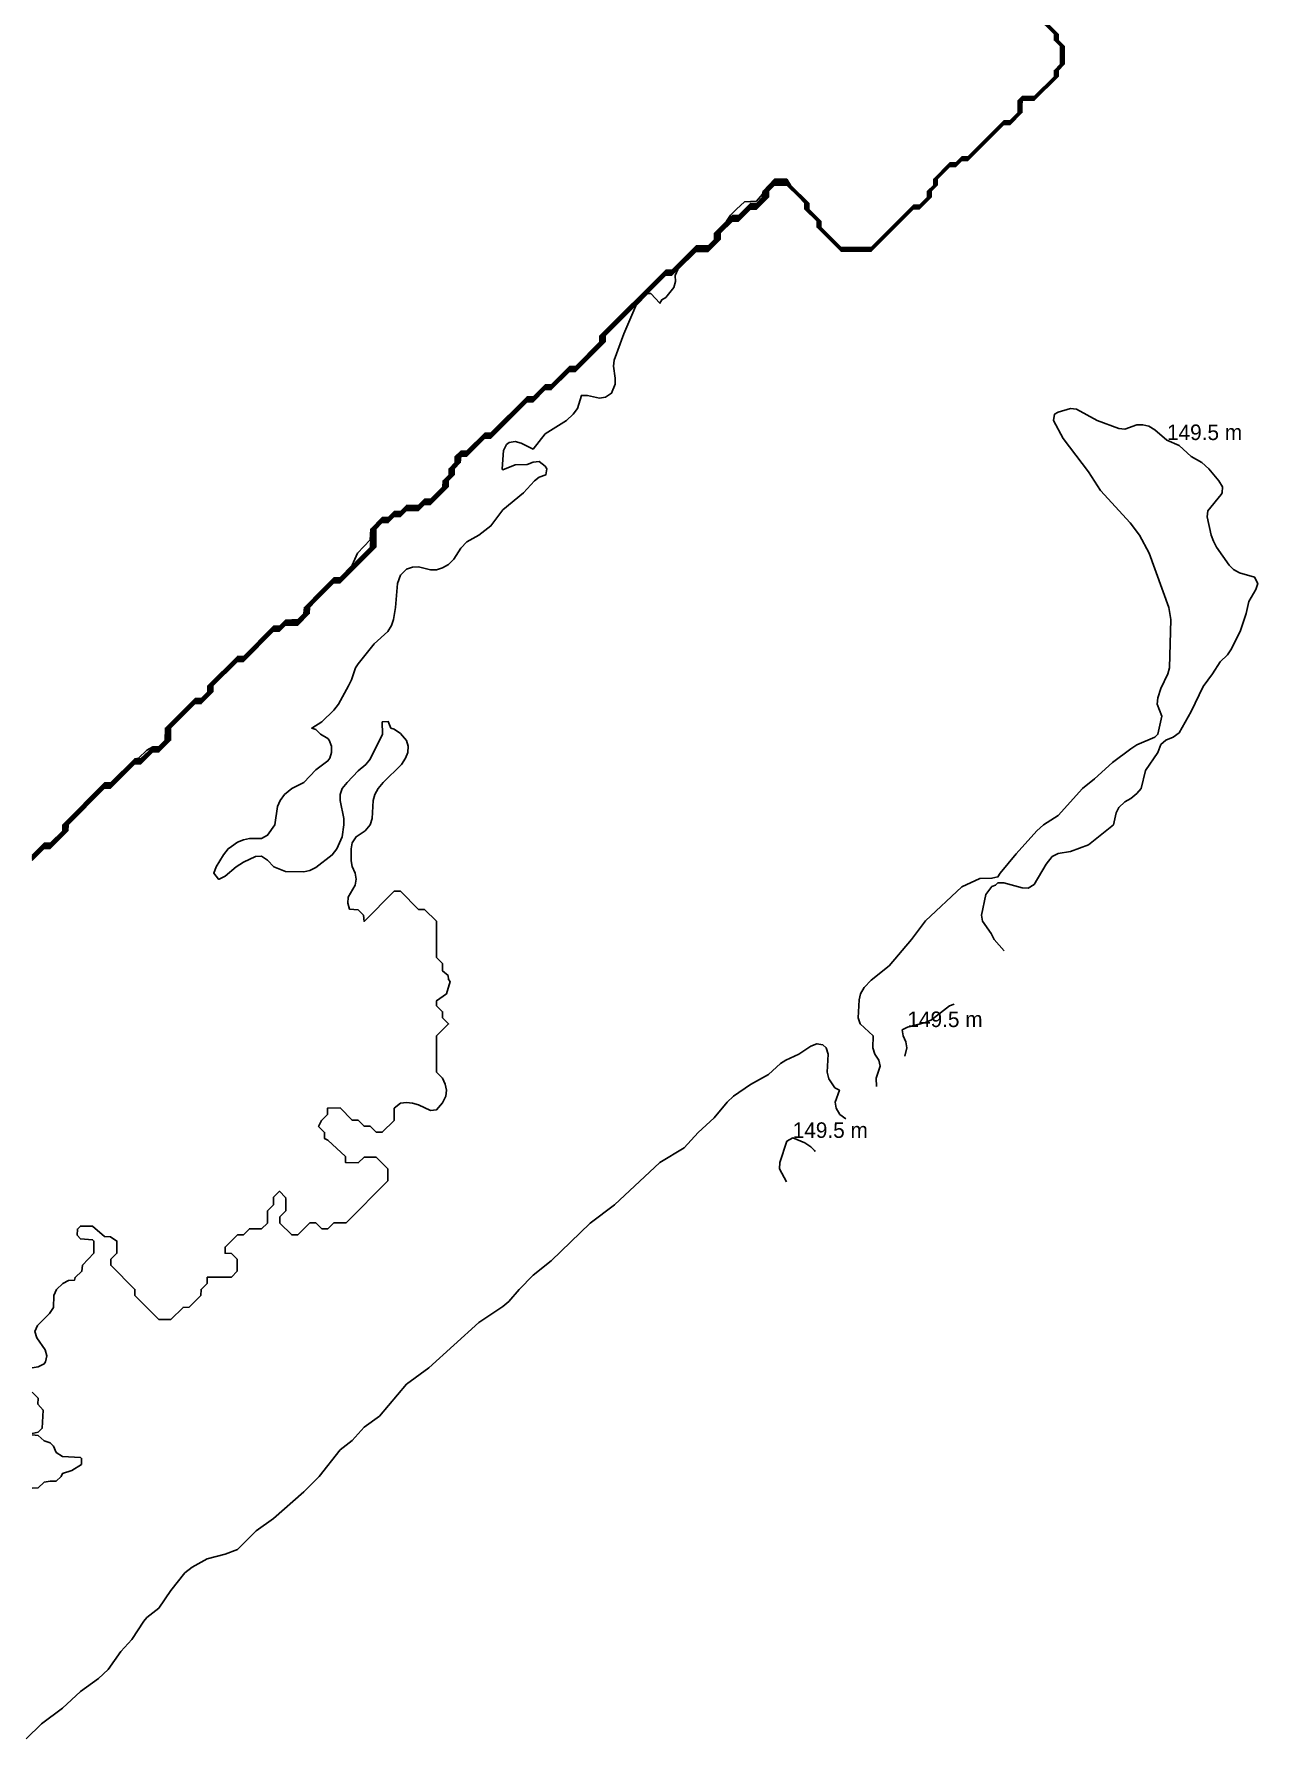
# Model space of a CAD drawing. Header units: metres. Extents: x 1651473 to 1651602, y 8211833 to 8211967.
# Drawn here: x 1651538.02 to 1651552.95, y 8211839.95 to 8211860.74 of the extents above; entities that cross this region are included whole.
import ezdxf

# ---------------------------------------------------------------- set-up
doc = ezdxf.new("R2010")
doc.units = ezdxf.units.M
doc.header["$MEASUREMENT"] = 0
doc.layers.add('Contour_Line_Minor', color=7, linetype='Continuous')
doc.layers.add('FeatureAttribs', color=7, linetype='Continuous')

# ---------------------------------------------------------------- blocks, each defined once
blk = doc.blocks.new('FEATURE')

msp = doc.modelspace()

# ---------------------------------------------------------------- linework, layer by layer
at = {"layer": 'Contour_Line_Minor', "color": 36, "true_color": 0x804000}
for points in [[(1651550.289, 8211860.96, 150), (1651550.51, 8211860.739, 150), (1651550.51, 8211860.665, 150), (1651550.583, 8211860.592, 150), (1651550.583, 8211860.371, 150), (1651550.509, 8211860.297, 150), (1651550.509, 8211860.224, 150), (1651550.218, 8211859.932, 150), (1651550.067, 8211859.929, 150), (1651550.067, 8211859.782, 150), (1651549.923, 8211859.638, 150), (1651549.849, 8211859.638, 150), (1651549.408, 8211859.197, 150), (1651549.334, 8211859.197, 150), (1651549.261, 8211859.123, 150), (1651549.187, 8211859.123, 150), (1651549.036, 8211858.972, 150), (1651549.036, 8211858.899, 150), (1651548.962, 8211858.825, 150), (1651548.962, 8211858.751, 150), (1651548.819, 8211858.608, 150), (1651548.745, 8211858.608, 150), (1651548.23, 8211858.092, 150), (1651547.862, 8211858.092, 150), (1651547.57, 8211858.383, 150), (1651547.57, 8211858.457, 150), (1651547.422, 8211858.604, 150), (1651547.422, 8211858.678, 150), (1651547.347, 8211858.753, 150), (1651547.2, 8211858.899, 150), (1651547.052, 8211858.899, 150), (1651546.978, 8211858.825, 150), (1651546.977, 8211858.751, 150), (1651546.832, 8211858.606, 150), (1651546.758, 8211858.606, 150), (1651546.611, 8211858.459, 150), (1651546.537, 8211858.459, 150), (1651546.39, 8211858.312, 150), (1651546.388, 8211858.236, 150), (1651546.243, 8211858.09, 150), (1651546.095, 8211858.089, 150), (1651545.874, 8211857.868, 150), (1651545.839, 8211857.795, 150), (1651545.844, 8211857.721, 150), (1651545.822, 8211857.647, 150), (1651545.727, 8211857.528, 150), (1651545.676, 8211857.5, 150), (1651545.654, 8211857.457, 150), (1651545.542, 8211857.574, 150), (1651545.507, 8211857.574, 150), (1651545.359, 8211857.426, 150), (1651545.212, 8211857.082, 150), (1651545.094, 8211856.764, 150), (1651545.088, 8211856.69, 150), (1651545.11, 8211856.543, 150), (1651545.106, 8211856.47, 150), (1651545.065, 8211856.36, 150), (1651544.991, 8211856.31, 150), (1651544.918, 8211856.301, 150), (1651544.77, 8211856.333, 150), (1651544.697, 8211856.333, 150), (1651544.647, 8211856.175, 150), (1651544.597, 8211856.102, 150), (1651544.513, 8211856.028, 150), (1651544.255, 8211855.866, 150), (1651544.108, 8211855.678, 150), (1651543.961, 8211855.75, 150), (1651543.887, 8211855.769, 150), (1651543.814, 8211855.757, 150), (1651543.782, 8211855.733, 150), (1651543.748, 8211855.66, 150), (1651543.729, 8211855.439, 150), (1651543.74, 8211855.424, 150), (1651543.887, 8211855.484, 150), (1651544.034, 8211855.49, 150), (1651544.108, 8211855.517, 150), (1651544.182, 8211855.527, 150), (1651544.255, 8211855.468, 150), (1651544.273, 8211855.439, 150), (1651544.264, 8211855.365, 150), (1651544.182, 8211855.334, 150), (1651544.123, 8211855.292, 150), (1651543.99, 8211855.145, 150), (1651543.74, 8211854.938, 150), (1651543.593, 8211854.741, 150), (1651543.446, 8211854.628, 150), (1651543.298, 8211854.545, 150), (1651543.225, 8211854.47, 150), (1651543.141, 8211854.335, 150), (1651543.077, 8211854.269, 150), (1651543.004, 8211854.228, 150), (1651542.93, 8211854.206, 150), (1651542.857, 8211854.207, 150), (1651542.709, 8211854.241, 150), (1651542.636, 8211854.237, 150), (1651542.562, 8211854.212, 150), (1651542.489, 8211854.142, 150), (1651542.454, 8211854.04, 150), (1651542.43, 8211853.746, 150), (1651542.405, 8211853.599, 150), (1651542.381, 8211853.525, 150), (1651542.334, 8211853.452, 150), (1651542.17, 8211853.304, 150), (1651541.973, 8211853.06, 150), (1651541.94, 8211853.01, 150), (1651541.894, 8211852.863, 150), (1651541.857, 8211852.789, 150), (1651541.735, 8211852.568, 150), (1651541.679, 8211852.495, 150), (1651541.532, 8211852.351, 150), (1651541.408, 8211852.274, 150), (1651541.458, 8211852.258, 150), (1651541.514, 8211852.2, 150), (1651541.605, 8211852.147, 150), (1651541.619, 8211852.127, 150), (1651541.648, 8211852.053, 150), (1651541.65, 8211851.979, 150), (1651541.628, 8211851.906, 150), (1651541.605, 8211851.875, 150), (1651541.458, 8211851.766, 150), (1651541.311, 8211851.612, 150), (1651541.164, 8211851.537, 150), (1651541.077, 8211851.464, 150), (1651541.025, 8211851.391, 150), (1651540.992, 8211851.317, 150), (1651540.957, 8211851.096, 150), (1651540.869, 8211850.967, 150), (1651540.796, 8211850.928, 150), (1651540.648, 8211850.928, 150), (1651540.575, 8211850.913, 150), (1651540.501, 8211850.882, 150), (1651540.428, 8211850.831, 150), (1651540.388, 8211850.802, 150), (1651540.33, 8211850.728, 150), (1651540.244, 8211850.581, 150), (1651540.214, 8211850.507, 150), (1651540.269, 8211850.434, 150), (1651540.28, 8211850.432, 150), (1651540.354, 8211850.468, 150), (1651540.487, 8211850.581, 150), (1651540.575, 8211850.639, 150), (1651540.722, 8211850.709, 150), (1651540.796, 8211850.712, 150), (1651540.869, 8211850.663, 150), (1651540.947, 8211850.581, 150), (1651541.09, 8211850.527, 150), (1651541.311, 8211850.523, 150), (1651541.384, 8211850.536, 150), (1651541.458, 8211850.576, 150), (1651541.658, 8211850.728, 150), (1651541.716, 8211850.802, 150), (1651541.781, 8211850.949, 150), (1651541.798, 8211851.096, 150), (1651541.8, 8211851.17, 150), (1651541.756, 8211851.391, 150), (1651541.756, 8211851.464, 150), (1651541.78, 8211851.538, 150), (1651541.838, 8211851.611, 150), (1651541.973, 8211851.752, 150), (1651542.069, 8211851.832, 150), (1651542.121, 8211851.896, 150), (1651542.271, 8211852.2, 150), (1651542.268, 8211852.351, 150), (1651542.341, 8211852.354, 150), (1651542.374, 8211852.274, 150), (1651542.415, 8211852.26, 150), (1651542.489, 8211852.209, 150), (1651542.562, 8211852.123, 150), (1651542.583, 8211852.053, 150), (1651542.579, 8211851.979, 150), (1651542.551, 8211851.906, 150), (1651542.501, 8211851.832, 150), (1651542.277, 8211851.611, 150), (1651542.217, 8211851.538, 150), (1651542.176, 8211851.464, 150), (1651542.158, 8211851.391, 150), (1651542.146, 8211851.17, 150), (1651542.122, 8211851.096, 150), (1651542.058, 8211851.023, 150), (1651541.951, 8211850.949, 150), (1651541.902, 8211850.875, 150), (1651541.888, 8211850.802, 150), (1651541.887, 8211850.654, 150), (1651541.9, 8211850.588, 150), (1651541.937, 8211850.507, 150), (1651541.95, 8211850.434, 150), (1651541.939, 8211850.36, 150), (1651541.854, 8211850.213, 150), (1651541.85, 8211850.139, 150), (1651541.869, 8211850.066, 150), (1651541.973, 8211850.059, 150), (1651542.039, 8211849.992, 150), (1651542.047, 8211849.917, 150), (1651542.415, 8211850.285, 150), (1651542.489, 8211850.284, 150), (1651542.709, 8211850.064, 150), (1651542.783, 8211850.064, 150), (1651542.93, 8211849.918, 150), (1651542.929, 8211849.477, 150), (1651543.003, 8211849.403, 150), (1651543.004, 8211849.312, 150), (1651543.071, 8211849.256, 150), (1651543.077, 8211849.209, 150), (1651543.094, 8211849.182, 150), (1651543.052, 8211849.035, 150), (1651542.93, 8211848.949, 150), (1651542.93, 8211848.888, 150), (1651543.003, 8211848.814, 150), (1651543.003, 8211848.741, 150), (1651543.076, 8211848.667, 150), (1651542.929, 8211848.52, 150), (1651542.93, 8211848.078, 150), (1651543.003, 8211848.005, 150), (1651543.036, 8211847.931, 150), (1651543.05, 8211847.857, 150), (1651543.043, 8211847.784, 150), (1651543.004, 8211847.702, 150), (1651542.93, 8211847.62, 150), (1651542.857, 8211847.612, 150), (1651542.709, 8211847.679, 150), (1651542.636, 8211847.698, 150), (1651542.562, 8211847.709, 150), (1651542.489, 8211847.701, 150), (1651542.415, 8211847.637, 150), (1651542.414, 8211847.489, 150), (1651542.268, 8211847.345, 150), (1651542.194, 8211847.345, 150), (1651542.121, 8211847.418, 150), (1651542.047, 8211847.418, 150), (1651541.973, 8211847.491, 150), (1651541.9, 8211847.491, 150), (1651541.753, 8211847.642, 150), (1651541.6, 8211847.637, 150), (1651541.6, 8211847.563, 150), (1651541.526, 8211847.489, 150), (1651541.492, 8211847.416, 150), (1651541.565, 8211847.342, 150), (1651541.564, 8211847.268, 150), (1651541.605, 8211847.249, 150), (1651541.821, 8211847.048, 150), (1651541.821, 8211846.974, 150), (1651541.973, 8211846.973, 150), (1651542.047, 8211847.04, 150), (1651542.194, 8211847.041, 150), (1651542.335, 8211846.9, 150), (1651542.335, 8211846.753, 150), (1651541.826, 8211846.242, 150), (1651541.679, 8211846.242, 150), (1651541.605, 8211846.168, 150), (1651541.532, 8211846.168, 150), (1651541.458, 8211846.24, 150), (1651541.384, 8211846.24, 150), (1651541.237, 8211846.093, 150), (1651541.164, 8211846.093, 150), (1651541.019, 8211846.238, 150), (1651541.019, 8211846.312, 150), (1651541.092, 8211846.385, 150), (1651541.092, 8211846.532, 150), (1651541.09, 8211846.551, 150), (1651541.016, 8211846.626, 150), (1651540.943, 8211846.554, 150), (1651540.94, 8211846.459, 150), (1651540.867, 8211846.385, 150), (1651540.867, 8211846.238, 150), (1651540.796, 8211846.167, 150), (1651540.648, 8211846.167, 150), (1651540.575, 8211846.093, 150), (1651540.501, 8211846.093, 150), (1651540.352, 8211845.944, 150), (1651540.352, 8211845.87, 150), (1651540.428, 8211845.868, 150), (1651540.498, 8211845.796, 150), (1651540.498, 8211845.649, 150), (1651540.428, 8211845.579, 150), (1651540.133, 8211845.577, 150), (1651540.131, 8211845.502, 150), (1651540.058, 8211845.428, 150), (1651540.056, 8211845.355, 150), (1651539.912, 8211845.21, 150), (1651539.839, 8211845.209, 150), (1651539.691, 8211845.063, 150), (1651539.544, 8211845.063, 150), (1651539.251, 8211845.355, 150), (1651539.251, 8211845.428, 150), (1651538.958, 8211845.723, 150), (1651538.959, 8211845.796, 150), (1651539.032, 8211845.87, 150), (1651539.033, 8211846.017, 150), (1651538.955, 8211846.07, 150), (1651538.882, 8211846.073, 150), (1651538.735, 8211846.201, 150), (1651538.587, 8211846.2, 150), (1651538.551, 8211846.164, 150), (1651538.548, 8211846.091, 150), (1651538.587, 8211846.044, 150), (1651538.735, 8211846.034, 150), (1651538.751, 8211846.017, 150), (1651538.75, 8211845.87, 150), (1651538.611, 8211845.723, 150), (1651538.606, 8211845.649, 150), (1651538.522, 8211845.575, 150), (1651538.514, 8211845.539, 150), (1651538.44, 8211845.535, 150), (1651538.372, 8211845.502, 150), (1651538.295, 8211845.428, 150), (1651538.265, 8211845.355, 150), (1651538.257, 8211845.207, 150), (1651538.212, 8211845.134, 150), (1651538.063, 8211844.987, 150), (1651538.03, 8211844.913, 150), (1651538.054, 8211844.839, 150), (1651538.159, 8211844.692, 150), (1651538.178, 8211844.619, 150), (1651538.163, 8211844.545, 150), (1651538.146, 8211844.52, 150), (1651538.072, 8211844.484, 150), (1651537.997, 8211844.471, 150)], [(1651550.284, 8211860.96, 150.5), (1651550.505, 8211860.739, 150.5), (1651550.505, 8211860.665, 150.5), (1651550.579, 8211860.592, 150.5), (1651550.578, 8211860.371, 150.5), (1651550.505, 8211860.297, 150.5), (1651550.504, 8211860.224, 150.5), (1651550.218, 8211859.937, 150.5), (1651550.07, 8211859.937, 150.5), (1651550.063, 8211859.782, 150.5), (1651549.923, 8211859.642, 150.5), (1651549.849, 8211859.642, 150.5), (1651549.408, 8211859.201, 150.5), (1651549.334, 8211859.201, 150.5), (1651549.261, 8211859.128, 150.5), (1651549.187, 8211859.128, 150.5), (1651549.031, 8211858.972, 150.5), (1651549.031, 8211858.899, 150.5), (1651548.958, 8211858.825, 150.5), (1651548.958, 8211858.751, 150.5), (1651548.819, 8211858.612, 150.5), (1651548.745, 8211858.612, 150.5), (1651548.23, 8211858.097, 150.5), (1651547.862, 8211858.096, 150.5), (1651547.575, 8211858.383, 150.5), (1651547.574, 8211858.457, 150.5), (1651547.427, 8211858.604, 150.5), (1651547.427, 8211858.678, 150.5), (1651547.2, 8211858.906, 150.5), (1651547.052, 8211858.906, 150.5), (1651546.971, 8211858.825, 150.5), (1651546.969, 8211858.751, 150.5), (1651546.832, 8211858.614, 150.5), (1651546.758, 8211858.614, 150.5), (1651546.611, 8211858.466, 150.5), (1651546.537, 8211858.466, 150.5), (1651546.381, 8211858.31, 150.5), (1651546.381, 8211858.236, 150.5), (1651546.243, 8211858.096, 150.5), (1651546.095, 8211858.096, 150.5), (1651545.801, 8211857.801, 150.5), (1651545.727, 8211857.801, 150.5), (1651544.985, 8211857.058, 150.5), (1651544.985, 8211856.985, 150.5), (1651544.623, 8211856.624, 150.5), (1651544.55, 8211856.624, 150.5), (1651544.329, 8211856.403, 150.5), (1651544.255, 8211856.403, 150.5), (1651544.108, 8211856.255, 150.5), (1651544.034, 8211856.255, 150.5), (1651543.593, 8211855.813, 150.5), (1651543.519, 8211855.813, 150.5), (1651543.298, 8211855.592, 150.5), (1651543.225, 8211855.592, 150.5), (1651543.219, 8211855.513, 150.5), (1651543.146, 8211855.439, 150.5), (1651543.146, 8211855.365, 150.5), (1651543.072, 8211855.292, 150.5), (1651543.072, 8211855.218, 150.5), (1651542.857, 8211855.003, 150.5), (1651542.783, 8211855.003, 150.5), (1651542.709, 8211854.93, 150.5), (1651542.562, 8211854.929, 150.5), (1651542.489, 8211854.855, 150.5), (1651542.415, 8211854.855, 150.5), (1651542.341, 8211854.782, 150.5), (1651542.268, 8211854.781, 150.5), (1651542.189, 8211854.703, 150.5), (1651542.188, 8211854.482, 150.5), (1651541.753, 8211854.046, 150.5), (1651541.679, 8211854.046, 150.5), (1651541.458, 8211853.825, 150.5), (1651541.379, 8211853.746, 150.5), (1651541.378, 8211853.672, 150.5), (1651541.237, 8211853.531, 150.5), (1651541.09, 8211853.53, 150.5), (1651541.016, 8211853.457, 150.5), (1651540.943, 8211853.456, 150.5), (1651540.575, 8211853.088, 150.5), (1651540.501, 8211853.088, 150.5), (1651540.201, 8211852.789, 150.5), (1651540.201, 8211852.716, 150.5), (1651540.06, 8211852.574, 150.5), (1651539.986, 8211852.573, 150.5), (1651539.687, 8211852.274, 150.5), (1651539.686, 8211852.127, 150.5), (1651539.544, 8211851.985, 150.5), (1651539.471, 8211851.985, 150.5), (1651539.323, 8211851.839, 150.5), (1651539.25, 8211851.838, 150.5), (1651538.955, 8211851.543, 150.5), (1651538.882, 8211851.543, 150.5), (1651538.436, 8211851.096, 150.5), (1651538.435, 8211851.023, 150.5), (1651538.219, 8211850.807, 150.5), (1651538.146, 8211850.807, 150.5), (1651537.998, 8211850.66, 150.5)], [(1651550.28, 8211860.96, 151), (1651550.501, 8211860.739, 151), (1651550.501, 8211860.665, 151), (1651550.574, 8211860.592, 151), (1651550.574, 8211860.371, 151), (1651550.5, 8211860.297, 151), (1651550.5, 8211860.224, 151), (1651550.218, 8211859.941, 151), (1651550.07, 8211859.941, 151), (1651550.058, 8211859.929, 151), (1651550.058, 8211859.782, 151), (1651549.923, 8211859.647, 151), (1651549.849, 8211859.647, 151), (1651549.408, 8211859.206, 151), (1651549.334, 8211859.206, 151), (1651549.261, 8211859.132, 151), (1651549.187, 8211859.132, 151), (1651549.027, 8211858.972, 151), (1651549.027, 8211858.899, 151), (1651548.953, 8211858.825, 151), (1651548.953, 8211858.751, 151), (1651548.819, 8211858.616, 151), (1651548.745, 8211858.616, 151), (1651548.23, 8211858.101, 151), (1651547.862, 8211858.101, 151), (1651547.579, 8211858.383, 151), (1651547.579, 8211858.457, 151), (1651547.432, 8211858.604, 151), (1651547.431, 8211858.678, 151), (1651547.2, 8211858.913, 151), (1651547.052, 8211858.913, 151), (1651546.965, 8211858.825, 151), (1651546.962, 8211858.751, 151), (1651546.832, 8211858.621, 151), (1651546.758, 8211858.621, 151), (1651546.611, 8211858.474, 151), (1651546.537, 8211858.474, 151), (1651546.375, 8211858.31, 151), (1651546.375, 8211858.236, 151), (1651546.243, 8211858.103, 151), (1651546.095, 8211858.103, 151), (1651545.801, 8211857.808, 151), (1651545.727, 8211857.808, 151), (1651544.978, 8211857.058, 151), (1651544.978, 8211856.985, 151), (1651544.623, 8211856.63, 151), (1651544.55, 8211856.63, 151), (1651544.329, 8211856.41, 151), (1651544.255, 8211856.41, 151), (1651544.108, 8211856.262, 151), (1651544.034, 8211856.262, 151), (1651543.593, 8211855.82, 151), (1651543.519, 8211855.82, 151), (1651543.298, 8211855.599, 151), (1651543.225, 8211855.598, 151), (1651543.213, 8211855.586, 151), (1651543.212, 8211855.513, 151), (1651543.139, 8211855.439, 151), (1651543.139, 8211855.365, 151), (1651543.065, 8211855.292, 151), (1651543.065, 8211855.218, 151), (1651542.857, 8211855.01, 151), (1651542.783, 8211855.01, 151), (1651542.709, 8211854.937, 151), (1651542.562, 8211854.936, 151), (1651542.489, 8211854.862, 151), (1651542.415, 8211854.862, 151), (1651542.341, 8211854.788, 151), (1651542.268, 8211854.788, 151), (1651542.182, 8211854.703, 151), (1651542.18, 8211854.482, 151), (1651541.753, 8211854.054, 151), (1651541.679, 8211854.053, 151), (1651541.458, 8211853.832, 151), (1651541.372, 8211853.746, 151), (1651541.371, 8211853.672, 151), (1651541.237, 8211853.539, 151), (1651541.09, 8211853.537, 151), (1651541.016, 8211853.464, 151), (1651540.943, 8211853.463, 151), (1651540.575, 8211853.095, 151), (1651540.501, 8211853.095, 151), (1651540.194, 8211852.789, 151), (1651540.194, 8211852.716, 151), (1651540.06, 8211852.58, 151), (1651539.986, 8211852.58, 151), (1651539.68, 8211852.274, 151), (1651539.679, 8211852.127, 151), (1651539.544, 8211851.992, 151), (1651539.471, 8211851.992, 151), (1651539.323, 8211851.847, 151), (1651539.25, 8211851.845, 151), (1651538.955, 8211851.55, 151), (1651538.882, 8211851.55, 151), (1651538.429, 8211851.096, 151), (1651538.429, 8211851.023, 151), (1651538.219, 8211850.814, 151), (1651538.146, 8211850.814, 151), (1651537.998, 8211850.667, 151)], [(1651550.275, 8211860.96, 151.5), (1651550.496, 8211860.739, 151.5), (1651550.496, 8211860.665, 151.5), (1651550.57, 8211860.592, 151.5), (1651550.569, 8211860.371, 151.5), (1651550.496, 8211860.297, 151.5), (1651550.495, 8211860.224, 151.5), (1651550.218, 8211859.946, 151.5), (1651550.07, 8211859.946, 151.5), (1651550.054, 8211859.929, 151.5), (1651550.053, 8211859.782, 151.5), (1651549.923, 8211859.652, 151.5), (1651549.849, 8211859.651, 151.5), (1651549.408, 8211859.21, 151.5), (1651549.334, 8211859.21, 151.5), (1651549.261, 8211859.136, 151.5), (1651549.187, 8211859.136, 151.5), (1651549.023, 8211858.972, 151.5), (1651549.023, 8211858.899, 151.5), (1651548.949, 8211858.825, 151.5), (1651548.949, 8211858.751, 151.5), (1651548.819, 8211858.621, 151.5), (1651548.745, 8211858.621, 151.5), (1651548.23, 8211858.106, 151.5), (1651547.862, 8211858.105, 151.5), (1651547.584, 8211858.383, 151.5), (1651547.584, 8211858.457, 151.5), (1651547.436, 8211858.604, 151.5), (1651547.436, 8211858.678, 151.5), (1651547.2, 8211858.92, 151.5), (1651547.052, 8211858.92, 151.5), (1651546.958, 8211858.825, 151.5), (1651546.954, 8211858.751, 151.5), (1651546.832, 8211858.629, 151.5), (1651546.758, 8211858.629, 151.5), (1651546.611, 8211858.482, 151.5), (1651546.537, 8211858.481, 151.5), (1651546.368, 8211858.31, 151.5), (1651546.368, 8211858.236, 151.5), (1651546.243, 8211858.11, 151.5), (1651546.095, 8211858.109, 151.5), (1651545.801, 8211857.815, 151.5), (1651545.727, 8211857.814, 151.5), (1651544.971, 8211857.058, 151.5), (1651544.971, 8211856.985, 151.5), (1651544.623, 8211856.637, 151.5), (1651544.55, 8211856.637, 151.5), (1651544.329, 8211856.416, 151.5), (1651544.255, 8211856.416, 151.5), (1651544.108, 8211856.269, 151.5), (1651544.034, 8211856.269, 151.5), (1651543.593, 8211855.827, 151.5), (1651543.519, 8211855.827, 151.5), (1651543.298, 8211855.606, 151.5), (1651543.225, 8211855.605, 151.5), (1651543.206, 8211855.586, 151.5), (1651543.205, 8211855.513, 151.5), (1651543.132, 8211855.439, 151.5), (1651543.132, 8211855.365, 151.5), (1651543.058, 8211855.292, 151.5), (1651543.058, 8211855.218, 151.5), (1651542.857, 8211855.017, 151.5), (1651542.783, 8211855.017, 151.5), (1651542.709, 8211854.944, 151.5), (1651542.562, 8211854.943, 151.5), (1651542.489, 8211854.869, 151.5), (1651542.415, 8211854.869, 151.5), (1651542.341, 8211854.795, 151.5), (1651542.268, 8211854.795, 151.5), (1651542.176, 8211854.703, 151.5), (1651542.173, 8211854.482, 151.5), (1651541.753, 8211854.061, 151.5), (1651541.679, 8211854.06, 151.5), (1651541.458, 8211853.84, 151.5), (1651541.366, 8211853.746, 151.5), (1651541.363, 8211853.672, 151.5), (1651541.237, 8211853.546, 151.5), (1651541.09, 8211853.544, 151.5), (1651541.016, 8211853.471, 151.5), (1651540.943, 8211853.47, 151.5), (1651540.575, 8211853.102, 151.5), (1651540.501, 8211853.102, 151.5), (1651540.188, 8211852.789, 151.5), (1651540.188, 8211852.716, 151.5), (1651540.06, 8211852.587, 151.5), (1651539.986, 8211852.587, 151.5), (1651539.673, 8211852.274, 151.5), (1651539.672, 8211852.127, 151.5), (1651539.544, 8211851.999, 151.5), (1651539.471, 8211851.999, 151.5), (1651539.323, 8211851.855, 151.5), (1651539.25, 8211851.852, 151.5), (1651538.955, 8211851.557, 151.5), (1651538.882, 8211851.557, 151.5), (1651538.422, 8211851.096, 151.5), (1651538.422, 8211851.023, 151.5), (1651538.219, 8211850.821, 151.5), (1651538.146, 8211850.821, 151.5), (1651537.998, 8211850.674, 151.5)], [(1651550.271, 8211860.96, 152), (1651550.491, 8211860.739, 152), (1651550.491, 8211860.665, 152), (1651550.565, 8211860.592, 152), (1651550.565, 8211860.371, 152), (1651550.491, 8211860.297, 152), (1651550.491, 8211860.224, 152), (1651550.218, 8211859.95, 152), (1651550.07, 8211859.95, 152), (1651550.049, 8211859.929, 152), (1651550.049, 8211859.782, 152), (1651549.923, 8211859.656, 152), (1651549.849, 8211859.656, 152), (1651549.408, 8211859.215, 152), (1651549.334, 8211859.214, 152), (1651549.261, 8211859.141, 152), (1651549.187, 8211859.141, 152), (1651549.018, 8211858.972, 152), (1651549.018, 8211858.899, 152), (1651548.945, 8211858.825, 152), (1651548.945, 8211858.751, 152), (1651548.819, 8211858.625, 152), (1651548.745, 8211858.625, 152), (1651548.23, 8211858.11, 152), (1651547.862, 8211858.11, 152), (1651547.588, 8211858.383, 152), (1651547.588, 8211858.457, 152), (1651547.441, 8211858.604, 152), (1651547.441, 8211858.678, 152), (1651547.2, 8211858.927, 152), (1651547.052, 8211858.927, 152), (1651546.951, 8211858.825, 152), (1651546.946, 8211858.751, 152), (1651546.832, 8211858.636, 152), (1651546.758, 8211858.636, 152), (1651546.611, 8211858.489, 152), (1651546.537, 8211858.489, 152), (1651546.361, 8211858.31, 152), (1651546.361, 8211858.236, 152), (1651546.243, 8211858.117, 152), (1651546.095, 8211858.116, 152), (1651545.801, 8211857.821, 152), (1651545.727, 8211857.821, 152), (1651544.964, 8211857.058, 152), (1651544.964, 8211856.985, 152), (1651544.623, 8211856.644, 152), (1651544.55, 8211856.644, 152), (1651544.329, 8211856.423, 152), (1651544.255, 8211856.423, 152), (1651544.108, 8211856.276, 152), (1651544.034, 8211856.276, 152), (1651543.593, 8211855.834, 152), (1651543.519, 8211855.834, 152), (1651543.298, 8211855.613, 152), (1651543.225, 8211855.612, 152), (1651543.199, 8211855.586, 152), (1651543.198, 8211855.513, 152), (1651543.125, 8211855.439, 152), (1651543.125, 8211855.365, 152), (1651543.052, 8211855.292, 152), (1651543.051, 8211855.218, 152), (1651542.857, 8211855.024, 152), (1651542.783, 8211855.024, 152), (1651542.709, 8211854.951, 152), (1651542.562, 8211854.95, 152), (1651542.489, 8211854.876, 152), (1651542.415, 8211854.876, 152), (1651542.341, 8211854.802, 152), (1651542.268, 8211854.802, 152), (1651542.169, 8211854.703, 152), (1651542.165, 8211854.482, 152), (1651541.753, 8211854.068, 152), (1651541.679, 8211854.067, 152), (1651541.458, 8211853.847, 152), (1651541.359, 8211853.746, 152), (1651541.356, 8211853.672, 152), (1651541.237, 8211853.554, 152), (1651541.09, 8211853.551, 152), (1651541.016, 8211853.478, 152), (1651540.943, 8211853.477, 152), (1651540.575, 8211853.109, 152), (1651540.501, 8211853.109, 152), (1651540.181, 8211852.789, 152), (1651540.181, 8211852.716, 152), (1651540.06, 8211852.594, 152), (1651539.986, 8211852.594, 152), (1651539.666, 8211852.274, 152), (1651539.665, 8211852.127, 152), (1651539.544, 8211852.006, 152), (1651539.471, 8211852.006, 152), (1651539.323, 8211851.863, 152), (1651539.25, 8211851.859, 152), (1651538.955, 8211851.564, 152), (1651538.882, 8211851.564, 152), (1651538.415, 8211851.096, 152), (1651538.415, 8211851.023, 152), (1651538.219, 8211850.828, 152), (1651538.146, 8211850.828, 152), (1651537.998, 8211850.681, 152)], [(1651550.266, 8211860.96, 152.5), (1651550.487, 8211860.739, 152.5), (1651550.487, 8211860.665, 152.5), (1651550.56, 8211860.592, 152.5), (1651550.56, 8211860.371, 152.5), (1651550.487, 8211860.297, 152.5), (1651550.486, 8211860.224, 152.5), (1651550.218, 8211859.955, 152.5), (1651550.07, 8211859.955, 152.5), (1651550.045, 8211859.929, 152.5), (1651550.044, 8211859.782, 152.5), (1651549.923, 8211859.661, 152.5), (1651549.849, 8211859.66, 152.5), (1651549.408, 8211859.219, 152.5), (1651549.334, 8211859.219, 152.5), (1651549.261, 8211859.145, 152.5), (1651549.187, 8211859.145, 152.5), (1651549.014, 8211858.972, 152.5), (1651549.014, 8211858.899, 152.5), (1651548.94, 8211858.825, 152.5), (1651548.94, 8211858.751, 152.5), (1651548.819, 8211858.63, 152.5), (1651548.745, 8211858.63, 152.5), (1651548.23, 8211858.115, 152.5), (1651547.862, 8211858.114, 152.5), (1651547.593, 8211858.383, 152.5), (1651547.593, 8211858.457, 152.5), (1651547.445, 8211858.604, 152.5), (1651547.445, 8211858.678, 152.5), (1651547.2, 8211858.934, 152.5), (1651547.052, 8211858.934, 152.5), (1651546.945, 8211858.825, 152.5), (1651546.938, 8211858.751, 152.5), (1651546.832, 8211858.644, 152.5), (1651546.758, 8211858.644, 152.5), (1651546.611, 8211858.497, 152.5), (1651546.537, 8211858.496, 152.5), (1651546.355, 8211858.31, 152.5), (1651546.354, 8211858.236, 152.5), (1651546.243, 8211858.124, 152.5), (1651546.095, 8211858.123, 152.5), (1651545.801, 8211857.828, 152.5), (1651545.727, 8211857.828, 152.5), (1651544.957, 8211857.058, 152.5), (1651544.957, 8211856.985, 152.5), (1651544.623, 8211856.651, 152.5), (1651544.55, 8211856.651, 152.5), (1651544.329, 8211856.43, 152.5), (1651544.255, 8211856.43, 152.5), (1651544.108, 8211856.283, 152.5), (1651544.034, 8211856.282, 152.5), (1651543.593, 8211855.841, 152.5), (1651543.519, 8211855.84, 152.5), (1651543.298, 8211855.621, 152.5), (1651543.225, 8211855.618, 152.5), (1651543.192, 8211855.586, 152.5), (1651543.192, 8211855.513, 152.5), (1651543.118, 8211855.439, 152.5), (1651543.118, 8211855.365, 152.5), (1651543.045, 8211855.292, 152.5), (1651543.044, 8211855.218, 152.5), (1651542.857, 8211855.032, 152.5), (1651542.783, 8211855.031, 152.5), (1651542.709, 8211854.958, 152.5), (1651542.562, 8211854.956, 152.5), (1651542.489, 8211854.883, 152.5), (1651542.415, 8211854.883, 152.5), (1651542.341, 8211854.809, 152.5), (1651542.268, 8211854.809, 152.5), (1651542.162, 8211854.703, 152.5), (1651542.157, 8211854.482, 152.5), (1651541.753, 8211854.076, 152.5), (1651541.679, 8211854.074, 152.5), (1651541.532, 8211853.928, 152.5), (1651541.352, 8211853.746, 152.5), (1651541.348, 8211853.672, 152.5), (1651541.237, 8211853.561, 152.5), (1651541.09, 8211853.558, 152.5), (1651541.016, 8211853.485, 152.5), (1651540.943, 8211853.484, 152.5), (1651540.575, 8211853.116, 152.5), (1651540.501, 8211853.115, 152.5), (1651540.174, 8211852.789, 152.5), (1651540.174, 8211852.716, 152.5), (1651540.06, 8211852.601, 152.5), (1651539.986, 8211852.601, 152.5), (1651539.659, 8211852.274, 152.5), (1651539.657, 8211852.127, 152.5), (1651539.544, 8211852.014, 152.5), (1651539.471, 8211852.013, 152.5), (1651539.323, 8211851.871, 152.5), (1651539.25, 8211851.866, 152.5), (1651538.955, 8211851.571, 152.5), (1651538.882, 8211851.571, 152.5), (1651538.408, 8211851.096, 152.5), (1651538.408, 8211851.023, 152.5), (1651538.219, 8211850.835, 152.5), (1651538.146, 8211850.835, 152.5), (1651537.998, 8211850.688, 152.5)], [(1651550.261, 8211860.96, 153), (1651550.482, 8211860.739, 153), (1651550.482, 8211860.665, 153), (1651550.556, 8211860.592, 153), (1651550.556, 8211860.371, 153), (1651550.482, 8211860.297, 153), (1651550.482, 8211860.224, 153), (1651550.218, 8211859.959, 153), (1651550.07, 8211859.959, 153), (1651550.04, 8211859.929, 153), (1651550.04, 8211859.782, 153), (1651549.923, 8211859.665, 153), (1651549.849, 8211859.665, 153), (1651549.408, 8211859.224, 153), (1651549.334, 8211859.223, 153), (1651549.261, 8211859.15, 153), (1651549.187, 8211859.15, 153), (1651549.009, 8211858.972, 153), (1651549.009, 8211858.899, 153), (1651548.936, 8211858.825, 153), (1651548.936, 8211858.751, 153), (1651548.819, 8211858.634, 153), (1651548.745, 8211858.634, 153), (1651548.23, 8211858.119, 153), (1651547.862, 8211858.119, 153), (1651547.597, 8211858.383, 153), (1651547.597, 8211858.457, 153), (1651547.45, 8211858.604, 153), (1651547.45, 8211858.678, 153), (1651547.228, 8211858.899, 153), (1651547.2, 8211858.941, 153), (1651547.052, 8211858.941, 153), (1651546.938, 8211858.825, 153), (1651546.93, 8211858.751, 153), (1651546.832, 8211858.651, 153), (1651546.758, 8211858.651, 153), (1651546.611, 8211858.504, 153), (1651546.537, 8211858.504, 153), (1651546.348, 8211858.31, 153), (1651546.348, 8211858.236, 153), (1651546.243, 8211858.131, 153), (1651546.095, 8211858.13, 153), (1651545.801, 8211857.835, 153), (1651545.727, 8211857.835, 153), (1651544.95, 8211857.058, 153), (1651544.95, 8211856.985, 153), (1651544.623, 8211856.658, 153), (1651544.55, 8211856.658, 153), (1651544.329, 8211856.436, 153), (1651544.255, 8211856.436, 153), (1651544.108, 8211856.289, 153), (1651544.034, 8211856.289, 153), (1651543.593, 8211855.848, 153), (1651543.519, 8211855.847, 153), (1651543.298, 8211855.628, 153), (1651543.225, 8211855.625, 153), (1651543.186, 8211855.586, 153), (1651543.185, 8211855.513, 153), (1651543.111, 8211855.439, 153), (1651543.111, 8211855.365, 153), (1651543.038, 8211855.292, 153), (1651543.036, 8211855.218, 153), (1651542.857, 8211855.039, 153), (1651542.783, 8211855.039, 153), (1651542.709, 8211854.965, 153), (1651542.562, 8211854.963, 153), (1651542.489, 8211854.89, 153), (1651542.415, 8211854.89, 153), (1651542.341, 8211854.816, 153), (1651542.268, 8211854.816, 153), (1651542.155, 8211854.703, 153), (1651542.15, 8211854.482, 153), (1651541.753, 8211854.083, 153), (1651541.679, 8211854.081, 153), (1651541.532, 8211853.935, 153), (1651541.345, 8211853.746, 153), (1651541.341, 8211853.672, 153), (1651541.237, 8211853.569, 153), (1651541.09, 8211853.564, 153), (1651541.016, 8211853.491, 153), (1651540.943, 8211853.491, 153), (1651540.575, 8211853.122, 153), (1651540.501, 8211853.122, 153), (1651540.167, 8211852.789, 153), (1651540.167, 8211852.716, 153), (1651540.06, 8211852.608, 153), (1651539.986, 8211852.607, 153), (1651539.652, 8211852.274, 153), (1651539.65, 8211852.127, 153), (1651539.544, 8211852.021, 153), (1651539.471, 8211852.019, 153), (1651539.323, 8211851.878, 153), (1651539.25, 8211851.873, 153), (1651538.955, 8211851.578, 153), (1651538.882, 8211851.578, 153), (1651538.401, 8211851.096, 153), (1651538.401, 8211851.023, 153), (1651538.219, 8211850.842, 153), (1651538.146, 8211850.842, 153), (1651537.998, 8211850.695, 153)], [(1651550.257, 8211860.96, 153.5), (1651550.478, 8211860.739, 153.5), (1651550.478, 8211860.665, 153.5), (1651550.551, 8211860.592, 153.5), (1651550.551, 8211860.371, 153.5), (1651550.478, 8211860.297, 153.5), (1651550.477, 8211860.224, 153.5), (1651550.218, 8211859.964, 153.5), (1651550.07, 8211859.964, 153.5), (1651550.036, 8211859.929, 153.5), (1651550.035, 8211859.782, 153.5), (1651549.923, 8211859.67, 153.5), (1651549.849, 8211859.67, 153.5), (1651549.408, 8211859.228, 153.5), (1651549.334, 8211859.228, 153.5), (1651549.261, 8211859.154, 153.5), (1651549.187, 8211859.154, 153.5), (1651549.005, 8211858.972, 153.5), (1651549.005, 8211858.899, 153.5), (1651548.931, 8211858.825, 153.5), (1651548.931, 8211858.751, 153.5), (1651548.819, 8211858.639, 153.5), (1651548.745, 8211858.639, 153.5), (1651548.23, 8211858.124, 153.5), (1651547.862, 8211858.123, 153.5), (1651547.602, 8211858.383, 153.5), (1651547.602, 8211858.457, 153.5), (1651547.455, 8211858.604, 153.5), (1651547.454, 8211858.678, 153.5), (1651547.233, 8211858.899, 153.5), (1651547.2, 8211858.948, 153.5), (1651547.052, 8211858.948, 153.5), (1651546.931, 8211858.825, 153.5), (1651546.922, 8211858.751, 153.5), (1651546.832, 8211858.659, 153.5), (1651546.758, 8211858.659, 153.5), (1651546.611, 8211858.512, 153.5), (1651546.537, 8211858.511, 153.5), (1651546.341, 8211858.31, 153.5), (1651546.341, 8211858.236, 153.5), (1651546.243, 8211858.138, 153.5), (1651546.095, 8211858.137, 153.5), (1651545.801, 8211857.842, 153.5), (1651545.727, 8211857.841, 153.5), (1651544.943, 8211857.058, 153.5), (1651544.942, 8211856.985, 153.5), (1651544.623, 8211856.665, 153.5), (1651544.55, 8211856.664, 153.5), (1651544.329, 8211856.443, 153.5), (1651544.255, 8211856.443, 153.5), (1651544.108, 8211856.296, 153.5), (1651544.034, 8211856.296, 153.5), (1651543.593, 8211855.854, 153.5), (1651543.519, 8211855.854, 153.5), (1651543.298, 8211855.635, 153.5), (1651543.225, 8211855.632, 153.5), (1651543.179, 8211855.586, 153.5), (1651543.178, 8211855.513, 153.5), (1651543.104, 8211855.439, 153.5), (1651543.104, 8211855.365, 153.5), (1651543.031, 8211855.292, 153.5), (1651543.029, 8211855.218, 153.5), (1651542.857, 8211855.046, 153.5), (1651542.783, 8211855.046, 153.5), (1651542.709, 8211854.972, 153.5), (1651542.562, 8211854.97, 153.5), (1651542.489, 8211854.897, 153.5), (1651542.415, 8211854.896, 153.5), (1651542.341, 8211854.823, 153.5), (1651542.268, 8211854.823, 153.5), (1651542.148, 8211854.703, 153.5), (1651542.142, 8211854.482, 153.5), (1651541.753, 8211854.091, 153.5), (1651541.679, 8211854.088, 153.5), (1651541.532, 8211853.942, 153.5), (1651541.339, 8211853.746, 153.5), (1651541.333, 8211853.672, 153.5), (1651541.237, 8211853.576, 153.5), (1651541.09, 8211853.571, 153.5), (1651541.016, 8211853.498, 153.5), (1651540.943, 8211853.498, 153.5), (1651540.575, 8211853.129, 153.5), (1651540.501, 8211853.129, 153.5), (1651540.16, 8211852.789, 153.5), (1651540.16, 8211852.716, 153.5), (1651540.06, 8211852.615, 153.5), (1651539.986, 8211852.614, 153.5), (1651539.645, 8211852.274, 153.5), (1651539.643, 8211852.127, 153.5), (1651539.544, 8211852.028, 153.5), (1651539.471, 8211852.026, 153.5), (1651539.323, 8211851.886, 153.5), (1651539.25, 8211851.88, 153.5), (1651538.955, 8211851.586, 153.5), (1651538.882, 8211851.585, 153.5), (1651538.394, 8211851.096, 153.5), (1651538.394, 8211851.023, 153.5), (1651538.219, 8211850.849, 153.5), (1651538.146, 8211850.849, 153.5), (1651537.998, 8211850.702, 153.5)], [(1651550.252, 8211860.96, 154), (1651550.473, 8211860.739, 154), (1651550.473, 8211860.665, 154), (1651550.547, 8211860.592, 154), (1651550.547, 8211860.371, 154), (1651550.473, 8211860.297, 154), (1651550.473, 8211860.224, 154), (1651550.218, 8211859.968, 154), (1651550.07, 8211859.968, 154), (1651550.031, 8211859.929, 154), (1651550.03, 8211859.782, 154), (1651549.923, 8211859.675, 154), (1651549.849, 8211859.674, 154), (1651549.408, 8211859.233, 154), (1651549.334, 8211859.232, 154), (1651549.261, 8211859.159, 154), (1651549.187, 8211859.159, 154), (1651549.001, 8211858.972, 154), (1651549.001, 8211858.899, 154), (1651548.927, 8211858.825, 154), (1651548.927, 8211858.751, 154), (1651548.819, 8211858.643, 154), (1651548.745, 8211858.643, 154), (1651548.23, 8211858.128, 154), (1651547.862, 8211858.128, 154), (1651547.606, 8211858.383, 154), (1651547.606, 8211858.457, 154), (1651547.459, 8211858.604, 154), (1651547.459, 8211858.678, 154), (1651547.238, 8211858.899, 154), (1651547.2, 8211858.955, 154), (1651547.052, 8211858.955, 154), (1651546.925, 8211858.825, 154), (1651546.914, 8211858.751, 154), (1651546.832, 8211858.667, 154), (1651546.758, 8211858.666, 154), (1651546.611, 8211858.519, 154), (1651546.537, 8211858.519, 154), (1651546.334, 8211858.31, 154), (1651546.334, 8211858.236, 154), (1651546.243, 8211858.145, 154), (1651546.095, 8211858.143, 154), (1651545.801, 8211857.849, 154), (1651545.727, 8211857.848, 154), (1651544.936, 8211857.058, 154), (1651544.935, 8211856.985, 154), (1651544.623, 8211856.672, 154), (1651544.55, 8211856.671, 154), (1651544.329, 8211856.45, 154), (1651544.255, 8211856.45, 154), (1651544.108, 8211856.303, 154), (1651544.034, 8211856.303, 154), (1651543.593, 8211855.861, 154), (1651543.519, 8211855.861, 154), (1651543.298, 8211855.642, 154), (1651543.225, 8211855.638, 154), (1651543.172, 8211855.586, 154), (1651543.171, 8211855.513, 154), (1651543.097, 8211855.439, 154), (1651543.097, 8211855.365, 154), (1651543.024, 8211855.292, 154), (1651543.022, 8211855.218, 154), (1651542.857, 8211855.053, 154), (1651542.783, 8211855.053, 154), (1651542.709, 8211854.979, 154), (1651542.562, 8211854.977, 154), (1651542.489, 8211854.904, 154), (1651542.415, 8211854.903, 154), (1651542.341, 8211854.83, 154), (1651542.268, 8211854.83, 154), (1651542.141, 8211854.703, 154), (1651542.134, 8211854.482, 154), (1651541.753, 8211854.098, 154), (1651541.679, 8211854.095, 154), (1651541.532, 8211853.949, 154), (1651541.332, 8211853.746, 154), (1651541.326, 8211853.672, 154), (1651541.237, 8211853.584, 154), (1651541.09, 8211853.578, 154), (1651541.016, 8211853.505, 154), (1651540.943, 8211853.505, 154), (1651540.575, 8211853.136, 154), (1651540.501, 8211853.136, 154), (1651540.154, 8211852.789, 154), (1651540.153, 8211852.716, 154), (1651540.06, 8211852.622, 154), (1651539.986, 8211852.621, 154), (1651539.638, 8211852.274, 154), (1651539.636, 8211852.127, 154), (1651539.544, 8211852.035, 154), (1651539.471, 8211852.033, 154), (1651539.323, 8211851.894, 154), (1651539.25, 8211851.886, 154), (1651538.955, 8211851.593, 154), (1651538.882, 8211851.592, 154), (1651538.387, 8211851.096, 154), (1651538.387, 8211851.023, 154), (1651538.219, 8211850.856, 154), (1651538.146, 8211850.856, 154), (1651537.998, 8211850.709, 154)], [(1651550.248, 8211860.96, 154.5), (1651550.469, 8211860.739, 154.5), (1651550.469, 8211860.665, 154.5), (1651550.542, 8211860.592, 154.5), (1651550.542, 8211860.371, 154.5), (1651550.469, 8211860.297, 154.5), (1651550.468, 8211860.224, 154.5), (1651550.218, 8211859.973, 154.5), (1651550.07, 8211859.973, 154.5), (1651550.027, 8211859.929, 154.5), (1651550.026, 8211859.782, 154.5), (1651549.923, 8211859.679, 154.5), (1651549.849, 8211859.679, 154.5), (1651549.408, 8211859.237, 154.5), (1651549.334, 8211859.237, 154.5), (1651549.261, 8211859.163, 154.5), (1651549.187, 8211859.163, 154.5), (1651548.996, 8211858.972, 154.5), (1651548.996, 8211858.899, 154.5), (1651548.923, 8211858.825, 154.5), (1651548.923, 8211858.751, 154.5), (1651548.819, 8211858.647, 154.5), (1651548.745, 8211858.648, 154.5), (1651548.23, 8211858.133, 154.5), (1651547.862, 8211858.132, 154.5), (1651547.611, 8211858.383, 154.5), (1651547.611, 8211858.457, 154.5), (1651547.464, 8211858.604, 154.5), (1651547.463, 8211858.678, 154.5), (1651547.242, 8211858.899, 154.5), (1651547.2, 8211858.962, 154.5), (1651547.052, 8211858.962, 154.5), (1651546.918, 8211858.825, 154.5), (1651546.906, 8211858.751, 154.5), (1651546.832, 8211858.674, 154.5), (1651546.758, 8211858.674, 154.5), (1651546.611, 8211858.527, 154.5), (1651546.537, 8211858.526, 154.5), (1651546.328, 8211858.31, 154.5), (1651546.327, 8211858.236, 154.5), (1651546.243, 8211858.151, 154.5), (1651546.095, 8211858.15, 154.5), (1651545.801, 8211857.855, 154.5), (1651545.727, 8211857.855, 154.5), (1651544.929, 8211857.058, 154.5), (1651544.928, 8211856.985, 154.5), (1651544.623, 8211856.678, 154.5), (1651544.55, 8211856.678, 154.5), (1651544.329, 8211856.457, 154.5), (1651544.255, 8211856.456, 154.5), (1651544.108, 8211856.31, 154.5), (1651544.034, 8211856.31, 154.5), (1651543.593, 8211855.868, 154.5), (1651543.519, 8211855.867, 154.5), (1651543.298, 8211855.649, 154.5), (1651543.225, 8211855.645, 154.5), (1651543.166, 8211855.586, 154.5), (1651543.164, 8211855.513, 154.5), (1651543.09, 8211855.439, 154.5), (1651543.09, 8211855.365, 154.5), (1651543.017, 8211855.292, 154.5), (1651543.015, 8211855.218, 154.5), (1651542.857, 8211855.06, 154.5), (1651542.783, 8211855.06, 154.5), (1651542.709, 8211854.986, 154.5), (1651542.562, 8211854.984, 154.5), (1651542.489, 8211854.911, 154.5), (1651542.415, 8211854.91, 154.5), (1651542.341, 8211854.837, 154.5), (1651542.268, 8211854.837, 154.5), (1651542.134, 8211854.703, 154.5), (1651542.126, 8211854.482, 154.5), (1651541.753, 8211854.106, 154.5), (1651541.679, 8211854.102, 154.5), (1651541.532, 8211853.956, 154.5), (1651541.325, 8211853.746, 154.5), (1651541.318, 8211853.672, 154.5), (1651541.237, 8211853.591, 154.5), (1651541.09, 8211853.585, 154.5), (1651541.016, 8211853.512, 154.5), (1651540.943, 8211853.512, 154.5), (1651540.575, 8211853.143, 154.5), (1651540.501, 8211853.142, 154.5), (1651540.147, 8211852.789, 154.5), (1651540.146, 8211852.716, 154.5), (1651540.06, 8211852.629, 154.5), (1651539.986, 8211852.628, 154.5), (1651539.631, 8211852.274, 154.5), (1651539.629, 8211852.127, 154.5), (1651539.544, 8211852.042, 154.5), (1651539.471, 8211852.04, 154.5), (1651539.323, 8211851.902, 154.5), (1651539.25, 8211851.893, 154.5), (1651538.955, 8211851.6, 154.5), (1651538.882, 8211851.599, 154.5), (1651538.38, 8211851.096, 154.5), (1651538.38, 8211851.023, 154.5), (1651538.219, 8211850.863, 154.5), (1651538.146, 8211850.863, 154.5), (1651537.998, 8211850.716, 154.5)], [(1651550.243, 8211860.96, 155), (1651550.464, 8211860.739, 155), (1651550.464, 8211860.665, 155), (1651550.538, 8211860.592, 155), (1651550.538, 8211860.371, 155), (1651550.464, 8211860.297, 155), (1651550.464, 8211860.224, 155), (1651550.218, 8211859.977, 155), (1651550.07, 8211859.977, 155), (1651550.022, 8211859.929, 155), (1651550.021, 8211859.782, 155), (1651549.923, 8211859.684, 155), (1651549.849, 8211859.683, 155), (1651549.408, 8211859.241, 155), (1651549.334, 8211859.241, 155), (1651549.261, 8211859.168, 155), (1651549.187, 8211859.168, 155), (1651548.992, 8211858.972, 155), (1651548.992, 8211858.899, 155), (1651548.918, 8211858.825, 155), (1651548.918, 8211858.751, 155), (1651548.819, 8211858.652, 155), (1651548.745, 8211858.652, 155), (1651548.23, 8211858.137, 155), (1651547.862, 8211858.137, 155), (1651547.616, 8211858.383, 155), (1651547.615, 8211858.457, 155), (1651547.468, 8211858.604, 155), (1651547.468, 8211858.678, 155), (1651547.247, 8211858.899, 155), (1651547.2, 8211858.969, 155), (1651547.052, 8211858.969, 155), (1651546.911, 8211858.825, 155), (1651546.905, 8211858.786, 155), (1651546.832, 8211858.703, 155), (1651546.684, 8211858.692, 155), (1651546.586, 8211858.604, 155), (1651546.513, 8211858.531, 155), (1651546.465, 8211858.457, 155), (1651546.321, 8211858.31, 155), (1651546.321, 8211858.236, 155), (1651546.243, 8211858.158, 155), (1651546.095, 8211858.157, 155), (1651545.801, 8211857.862, 155), (1651545.727, 8211857.862, 155), (1651544.922, 8211857.058, 155), (1651544.921, 8211856.985, 155), (1651544.623, 8211856.685, 155), (1651544.55, 8211856.685, 155), (1651544.329, 8211856.463, 155), (1651544.255, 8211856.463, 155), (1651544.108, 8211856.316, 155), (1651544.034, 8211856.316, 155), (1651543.593, 8211855.875, 155), (1651543.519, 8211855.874, 155), (1651543.298, 8211855.656, 155), (1651543.225, 8211855.652, 155), (1651543.159, 8211855.586, 155), (1651543.157, 8211855.513, 155), (1651543.083, 8211855.439, 155), (1651543.083, 8211855.365, 155), (1651543.01, 8211855.292, 155), (1651543.008, 8211855.218, 155), (1651542.857, 8211855.067, 155), (1651542.783, 8211855.067, 155), (1651542.709, 8211854.993, 155), (1651542.562, 8211854.991, 155), (1651542.489, 8211854.918, 155), (1651542.415, 8211854.917, 155), (1651542.341, 8211854.844, 155), (1651542.268, 8211854.844, 155), (1651542.127, 8211854.703, 155), (1651542.121, 8211854.572, 155), (1651541.966, 8211854.409, 155), (1651541.9, 8211854.261, 155), (1651541.753, 8211854.113, 155), (1651541.679, 8211854.109, 155), (1651541.535, 8211853.967, 155), (1651541.319, 8211853.746, 155), (1651541.311, 8211853.673, 155), (1651541.237, 8211853.599, 155), (1651541.09, 8211853.592, 155), (1651541.016, 8211853.519, 155), (1651540.943, 8211853.519, 155), (1651540.575, 8211853.15, 155), (1651540.501, 8211853.149, 155), (1651540.14, 8211852.789, 155), (1651540.139, 8211852.716, 155), (1651540.06, 8211852.636, 155), (1651539.986, 8211852.635, 155), (1651539.624, 8211852.274, 155), (1651539.622, 8211852.127, 155), (1651539.544, 8211852.049, 155), (1651539.471, 8211852.047, 155), (1651539.397, 8211852.007, 155), (1651539.294, 8211851.906, 155), (1651539.25, 8211851.9, 155), (1651538.955, 8211851.607, 155), (1651538.882, 8211851.606, 155), (1651538.373, 8211851.096, 155), (1651538.373, 8211851.023, 155), (1651538.219, 8211850.87, 155), (1651538.146, 8211850.87, 155), (1651537.998, 8211850.723, 155)], [(1651549.852, 8211849.558, 149.5), (1651549.729, 8211849.698, 149.5), (1651549.693, 8211849.771, 149.5), (1651549.589, 8211849.918, 149.5), (1651549.574, 8211849.992, 149.5), (1651549.629, 8211850.243, 149.5), (1651549.702, 8211850.342, 149.5), (1651549.746, 8211850.36, 149.5), (1651549.776, 8211850.389, 149.5), (1651549.849, 8211850.386, 149.5), (1651550.07, 8211850.327, 149.5), (1651550.144, 8211850.323, 149.5), (1651550.218, 8211850.367, 149.5), (1651550.365, 8211850.614, 149.5), (1651550.438, 8211850.71, 149.5), (1651550.512, 8211850.747, 149.5), (1651550.659, 8211850.771, 149.5), (1651550.88, 8211850.851, 149.5), (1651551.184, 8211851.096, 149.5), (1651551.218, 8211851.243, 149.5), (1651551.248, 8211851.308, 149.5), (1651551.322, 8211851.375, 149.5), (1651551.395, 8211851.415, 149.5), (1651551.469, 8211851.475, 149.5), (1651551.522, 8211851.538, 149.5), (1651551.574, 8211851.759, 149.5), (1651551.724, 8211851.979, 149.5), (1651551.763, 8211852.074, 149.5), (1651551.821, 8211852.127, 149.5), (1651551.911, 8211852.163, 149.5), (1651551.984, 8211852.218, 149.5), (1651552.131, 8211852.477, 149.5), (1651552.279, 8211852.782, 149.5), (1651552.394, 8211852.936, 149.5), (1651552.487, 8211853.084, 149.5), (1651552.573, 8211853.167, 149.5), (1651552.616, 8211853.231, 149.5), (1651552.728, 8211853.452, 149.5), (1651552.804, 8211853.672, 149.5), (1651552.837, 8211853.82, 149.5), (1651552.922, 8211853.967, 149.5), (1651552.946, 8211854.04, 149.5), (1651552.905, 8211854.114, 149.5), (1651552.72, 8211854.17, 149.5), (1651552.647, 8211854.211, 149.5), (1651552.596, 8211854.261, 149.5), (1651552.44, 8211854.482, 149.5), (1651552.404, 8211854.556, 149.5), (1651552.376, 8211854.629, 149.5), (1651552.328, 8211854.85, 149.5), (1651552.337, 8211854.924, 149.5), (1651552.499, 8211855.122, 149.5), (1651552.511, 8211855.145, 149.5), (1651552.513, 8211855.218, 149.5), (1651552.471, 8211855.292, 149.5), (1651552.348, 8211855.439, 149.5), (1651552.263, 8211855.513, 149.5), (1651552.131, 8211855.588, 149.5), (1651551.984, 8211855.721, 149.5), (1651551.837, 8211855.788, 149.5), (1651551.69, 8211855.913, 149.5), (1651551.616, 8211855.956, 149.5), (1651551.542, 8211855.974, 149.5), (1651551.469, 8211855.974, 149.5), (1651551.322, 8211855.922, 149.5), (1651551.248, 8211855.93, 149.5), (1651550.987, 8211856.028, 149.5), (1651550.733, 8211856.165, 149.5), (1651550.659, 8211856.174, 149.5), (1651550.512, 8211856.129, 149.5), (1651550.466, 8211856.102, 149.5), (1651550.455, 8211856.028, 149.5), (1651550.573, 8211855.807, 149.5), (1651550.88, 8211855.399, 149.5), (1651551.027, 8211855.171, 149.5), (1651551.388, 8211854.777, 149.5), (1651551.5, 8211854.629, 149.5), (1651551.618, 8211854.409, 149.5), (1651551.859, 8211853.746, 149.5), (1651551.883, 8211853.599, 149.5), (1651551.866, 8211853.01, 149.5), (1651551.847, 8211852.936, 149.5), (1651551.763, 8211852.759, 149.5), (1651551.727, 8211852.642, 149.5), (1651551.718, 8211852.568, 149.5), (1651551.775, 8211852.421, 149.5), (1651551.726, 8211852.2, 149.5), (1651551.69, 8211852.166, 149.5), (1651551.469, 8211852.069, 149.5), (1651551.395, 8211852.021, 149.5), (1651551.174, 8211851.857, 149.5), (1651550.954, 8211851.654, 149.5), (1651550.806, 8211851.538, 149.5), (1651550.512, 8211851.209, 149.5), (1651550.332, 8211851.096, 149.5), (1651550.249, 8211851.023, 149.5), (1651549.997, 8211850.74, 149.5), (1651549.804, 8211850.507, 149.5), (1651549.776, 8211850.459, 149.5), (1651549.702, 8211850.444, 149.5), (1651549.555, 8211850.439, 149.5), (1651549.334, 8211850.338, 149.5), (1651548.893, 8211849.923, 149.5), (1651548.72, 8211849.698, 149.5), (1651548.451, 8211849.376, 149.5), (1651548.23, 8211849.199, 149.5), (1651548.145, 8211849.109, 149.5), (1651548.101, 8211849.035, 149.5), (1651548.082, 8211848.961, 149.5), (1651548.073, 8211848.741, 149.5), (1651548.096, 8211848.667, 149.5), (1651548.254, 8211848.52, 149.5), (1651548.251, 8211848.373, 149.5), (1651548.274, 8211848.299, 149.5), (1651548.324, 8211848.225, 149.5), (1651548.34, 8211848.152, 149.5), (1651548.291, 8211848.005, 149.5), (1651548.294, 8211847.904, 149.5)], [(1651548.642, 8211848.274, 149.5), (1651548.664, 8211848.373, 149.5), (1651548.651, 8211848.446, 149.5), (1651548.619, 8211848.52, 149.5), (1651548.609, 8211848.593, 149.5), (1651548.672, 8211848.628, 149.5), (1651548.893, 8211848.682, 149.5), (1651548.966, 8211848.716, 149.5), (1651549.183, 8211848.888, 149.5), (1651549.24, 8211848.908, 149.5)], [(1651547.92, 8211847.508, 149.5), (1651547.848, 8211847.563, 149.5), (1651547.801, 8211847.637, 149.5), (1651547.79, 8211847.71, 149.5), (1651547.843, 8211847.857, 149.5), (1651547.788, 8211847.888, 149.5), (1651547.715, 8211847.998, 149.5), (1651547.693, 8211848.078, 149.5), (1651547.706, 8211848.299, 149.5), (1651547.683, 8211848.373, 149.5), (1651547.641, 8211848.41, 149.5), (1651547.568, 8211848.424, 149.5), (1651547.494, 8211848.396, 149.5), (1651547.348, 8211848.299, 149.5), (1651547.19, 8211848.225, 149.5), (1651547.126, 8211848.184, 149.5), (1651546.979, 8211848.051, 149.5), (1651546.758, 8211847.926, 149.5), (1651546.552, 8211847.784, 149.5), (1651546.475, 8211847.71, 149.5), (1651546.316, 8211847.522, 149.5), (1651546.122, 8211847.342, 149.5), (1651545.948, 8211847.154, 149.5), (1651545.654, 8211846.975, 149.5), (1651545.098, 8211846.459, 149.5), (1651544.805, 8211846.238, 149.5), (1651544.329, 8211845.776, 149.5), (1651544.108, 8211845.602, 149.5), (1651543.936, 8211845.428, 149.5), (1651543.81, 8211845.281, 149.5), (1651543.74, 8211845.221, 149.5), (1651543.446, 8211845.023, 149.5), (1651542.834, 8211844.471, 149.5), (1651542.562, 8211844.272, 149.5), (1651542.234, 8211843.882, 149.5), (1651542.047, 8211843.747, 149.5), (1651541.9, 8211843.586, 149.5), (1651541.753, 8211843.471, 149.5), (1651541.499, 8211843.146, 149.5), (1651541.311, 8211842.96, 149.5), (1651540.943, 8211842.634, 149.5), (1651540.731, 8211842.484, 149.5), (1651540.501, 8211842.256, 149.5), (1651540.354, 8211842.2, 149.5), (1651540.133, 8211842.14, 149.5), (1651539.95, 8211842.042, 149.5), (1651539.862, 8211841.969, 149.5), (1651539.691, 8211841.755, 149.5), (1651539.544, 8211841.541, 149.5), (1651539.397, 8211841.426, 149.5), (1651539.359, 8211841.38, 149.5), (1651539.213, 8211841.159, 149.5), (1651539.081, 8211841.012, 149.5), (1651538.927, 8211840.791, 149.5), (1651538.808, 8211840.681, 149.5), (1651538.587, 8211840.523, 149.5), (1651538.367, 8211840.32, 149.5), (1651538.114, 8211840.128, 149.5), (1651537.925, 8211839.945, 149.5)], [(1651547.197, 8211846.74, 149.5), (1651547.113, 8211846.9, 149.5), (1651547.114, 8211846.974, 149.5), (1651547.2, 8211847.236, 149.5), (1651547.273, 8211847.276, 149.5), (1651547.42, 8211847.215, 149.5), (1651547.494, 8211847.167, 149.5), (1651547.537, 8211847.121, 149.5), (1651547.545, 8211847.11, 149.5)], [(1651537.998, 8211844.175, 150), (1651538.072, 8211844.103, 150), (1651538.067, 8211844.03, 150), (1651538.135, 8211843.956, 150), (1651538.121, 8211843.735, 150), (1651538.072, 8211843.686, 150), (1651537.998, 8211843.67, 150)], [(1651537.998, 8211843.656, 150), (1651538.072, 8211843.647, 150), (1651538.146, 8211843.579, 150), (1651538.219, 8211843.557, 150), (1651538.261, 8211843.514, 150), (1651538.293, 8211843.44, 150), (1651538.367, 8211843.39, 150), (1651538.587, 8211843.378, 150), (1651538.602, 8211843.367, 150), (1651538.599, 8211843.294, 150), (1651538.484, 8211843.22, 150), (1651538.367, 8211843.183, 150), (1651538.353, 8211843.146, 150), (1651538.293, 8211843.091, 150), (1651538.219, 8211843.091, 150), (1651538.146, 8211843.076, 150), (1651538.072, 8211843.006, 150), (1651537.998, 8211843.005, 150)]]:
    msp.add_polyline3d(points, dxfattribs=at)

# ---------------------------------------------------------------- block references
at = {"layer": 'FeatureAttribs'}
ref = msp.add_blockref('FEATURE', (1651551.837, 8211855.788, 149.5), dxfattribs=at)
ref.add_attrib('NAME', '149.5 m', (1651551.837, 8211855.788, 149.5), dxfattribs={"height": 0.1896})
ref.add_attrib('NAME', '149.5 m', (1651551.837, 8211855.788, 149.5), dxfattribs={"height": 0.1896})
ref = msp.add_blockref('FEATURE', (1651548.672, 8211848.628, 149.5), dxfattribs=at)
ref.add_attrib('NAME', '149.5 m', (1651548.672, 8211848.628, 149.5), dxfattribs={"height": 0.1896})
ref.add_attrib('NAME', '149.5 m', (1651548.672, 8211848.628, 149.5), dxfattribs={"height": 0.1896})
ref = msp.add_blockref('FEATURE', (1651547.273, 8211847.276, 149.5), dxfattribs=at)
ref.add_attrib('NAME', '149.5 m', (1651547.273, 8211847.276, 149.5), dxfattribs={"height": 0.1896})
ref.add_attrib('NAME', '149.5 m', (1651547.273, 8211847.276, 149.5), dxfattribs={"height": 0.1896})

doc.saveas('drawing.dxf')
